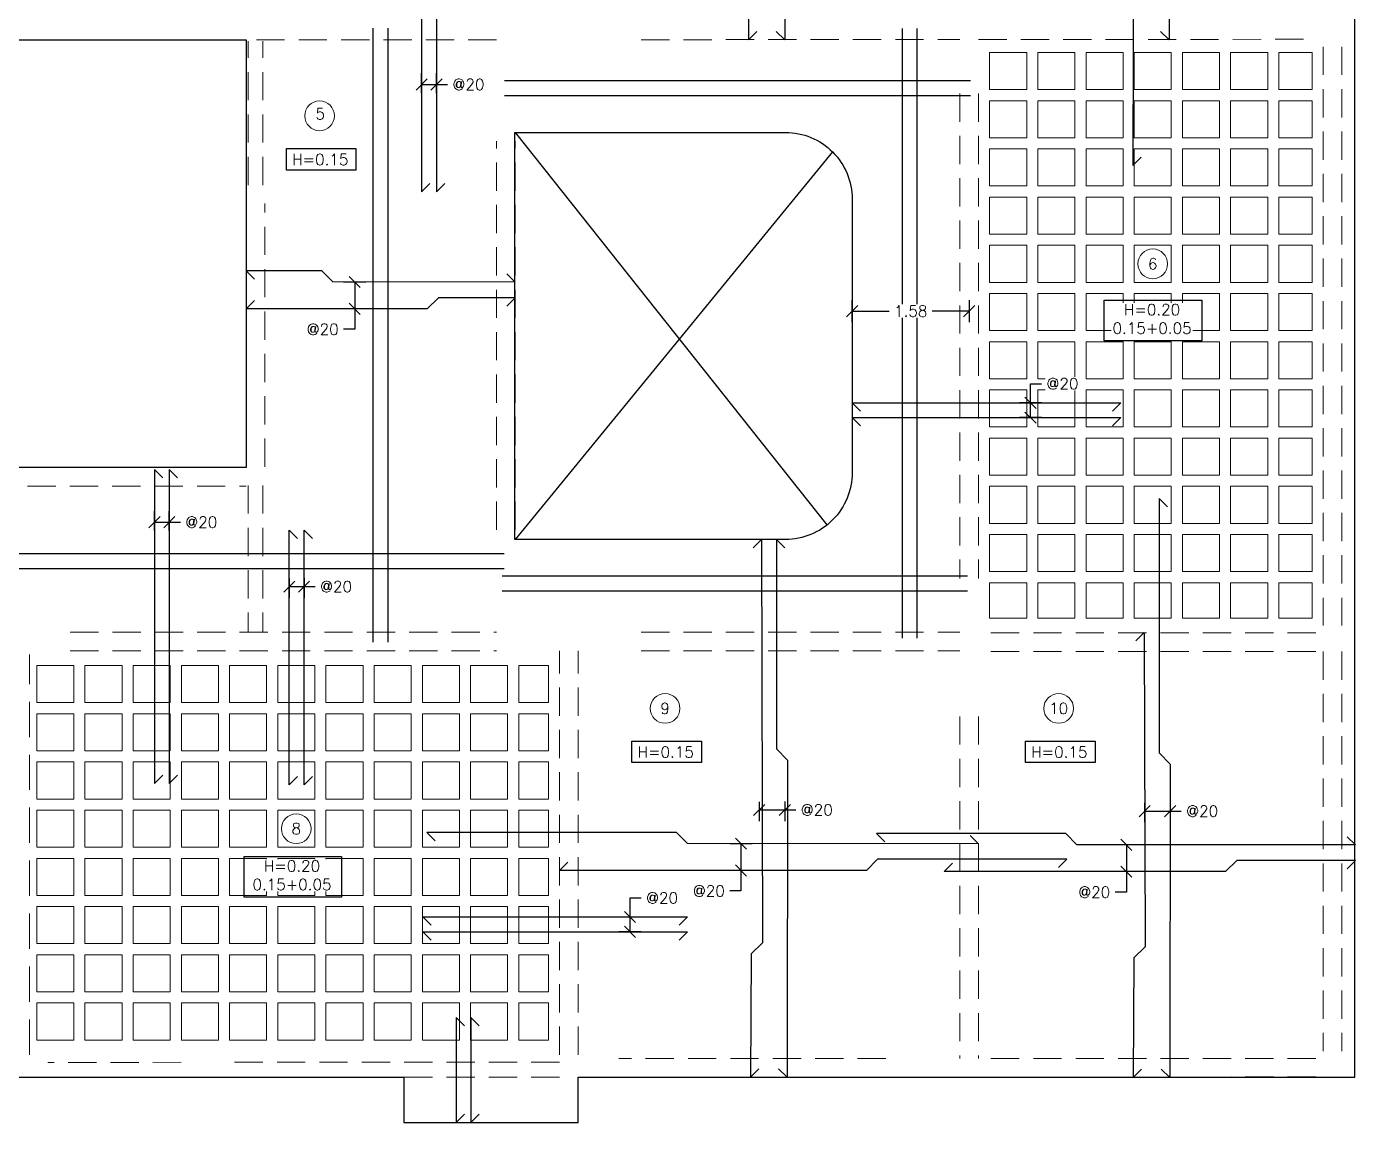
# Model space of a CAD drawing. Header units: metres. Extents: x -44 to 358, y -246 to 48.
# Drawn here: x 34.5 to 52.43, y -40.63 to -25.85 of the extents above; entities that cross this region are included whole.
import ezdxf
from ezdxf.enums import TextEntityAlignment as Align

# ---------------------------------------------------------------- set-up
doc = ezdxf.new("R2010")
doc.units = ezdxf.units.M
doc.header["$LTSCALE"] = 0.3
doc.header["$PDMODE"] = 3
doc.linetypes.add('HIDDEN', pattern=[9.525, 6.35, -3.175])
for name, color, linetype, lineweight in [('0-S-GRID-IDEN', 1, 'Continuous', 9), ('BOVEDILLA', 8, 'Continuous', 5), ('VIGAS', 1, 'HIDDEN', 15)]:
    doc.layers.add(name, color=color, linetype=linetype, lineweight=lineweight)
for name, color, linetype in [('ACERO', 5, 'Continuous'), ('BP', 3, 'Continuous'), ('DIMTEXTO', 4, 'Continuous')]:
    doc.layers.add(name, color=color, linetype=linetype)
doc.styles.add('SMPLEX', font='simplex.shx')
doc.dimstyles.new('DIM-75', dxfattribs={"dimscale": 0.75, "dimtxt": 0.2, "dimasz": 0.2, "dimexe": 0.2, "dimexo": 0.2, "dimgap": 0.1, "dimtad": 0, "dimtih": 1, "dimtoh": 1, "dimzin": 0, "dimdsep": 46, "dimtxsty": 'SMPLEX', "dimblk1": 'OBLIQUE', "dimblk2": 'OBLIQUE', "dimsah": 1, "dimcen": 0.2, "dimclrd": 4, "dimclre": 4, "dimclrt": 4, "dimadec": 0, "dimazin": 0, "dimtfac": 1, "dimtmove": 0, "dimatfit": 3, "dimldrblk": 'OBLIQUE', "dimfxl": 0.2, "dimfxlon": 1, "dimtfill": 1, "dimtolj": 1, "dimtzin": 0, "dimarcsym": 0})

# ---------------------------------------------------------------- blocks, each defined once
blk = doc.blocks.new('_OBLIQUE')
at = {"color": 0, "linetype": 'ByBlock'}
blk.add_line((-0.5, -0.5), (0.5, 0.5), dxfattribs=at)
blk = doc.blocks.new('*D1018')
at = {"layer": 'DEFPOINTS', "color": 0, "transparency": 16777216}
for p in [(48.576, -30.924), (48.043, -31.124), (48.576, -31.124)]:
    blk.add_point(p, dxfattribs=at)
at = {"layer": 'DIMTEXTO', "color": 4, "lineweight": -2, "transparency": 16777216}
for p, q in [((48.043, -30.924), (48.043, -30.667)), ((48.043, -30.667), (48.193, -30.667)), ((48.193, -30.924), (47.893, -30.924)), ((48.043, -31.124), (48.043, -30.924)), ((48.193, -31.124), (47.893, -31.124))]:
    blk.add_line(p, q, dxfattribs=at)
at = {"layer": 'DIMTEXTO', "color": 4, "lineweight": -2, "transparency": 16777216, "xscale": 0.15, "yscale": 0.15, "zscale": 0.15}
for p, rotation in [((48.043, -30.924), 90), ((48.043, -31.124), 270)]:
    blk.add_blockref('_OBLIQUE', p, dxfattribs=dict(at, rotation=rotation))
at = {"layer": 'DIMTEXTO', "color": 4, "transparency": 16777216, "insert": (48.475, -30.667), "char_height": 0.15, "attachment_point": 5, "style": 'SMPLEX', "bg_fill": 3, "box_fill_scale": 1.1, "bg_fill_color": 256, "bg_fill_true_color": 13158600, "bg_fill_transparency": 0}
blk.add_mtext('\\A1;@20', dxfattribs=at)
blk = doc.blocks.new('*D1019')
at = {"layer": 'DEFPOINTS', "color": 0, "transparency": 16777216}
for p in [(36.229, -32.533), (36.229, -32.794), (36.429, -32.798)]:
    blk.add_point(p, dxfattribs=at)
at = {"layer": 'DIMTEXTO', "color": 4, "lineweight": -2, "transparency": 16777216}
for p, q in [((36.229, -32.644), (36.229, -32.383)), ((36.429, -32.648), (36.429, -32.383)), ((36.229, -32.533), (36.429, -32.533)), ((36.429, -32.533), (36.579, -32.533))]:
    blk.add_line(p, q, dxfattribs=at)
at = {"layer": 'DIMTEXTO', "color": 4, "lineweight": -2, "transparency": 16777216, "xscale": 0.15, "yscale": 0.15, "zscale": 0.15, "rotation": 180}
blk.add_blockref('_OBLIQUE', (36.229, -32.533), dxfattribs=at)
at = {"layer": 'DIMTEXTO', "color": 4, "lineweight": -2, "transparency": 16777216, "xscale": 0.15, "yscale": 0.15, "zscale": 0.15}
blk.add_blockref('_OBLIQUE', (36.429, -32.533), dxfattribs=at)
at = {"layer": 'DIMTEXTO', "color": 4, "transparency": 16777216, "insert": (36.861, -32.533), "char_height": 0.15, "attachment_point": 5, "style": 'SMPLEX', "bg_fill": 3, "box_fill_scale": 1.1, "bg_fill_color": 256, "bg_fill_true_color": 13158600, "bg_fill_transparency": 0}
blk.add_mtext('\\A1;@20', dxfattribs=at)
blk = doc.blocks.new('*U1030')
at = {"layer": 'BOVEDILLA'}
blk.add_lwpolyline([(-0.25, -0.25), (0.25, -0.25), (0.25, 0.25), (-0.25, 0.25)], close=True, dxfattribs=at)
blk = doc.blocks.new('*U1031')
at = {"layer": 'BOVEDILLA', "color": 0, "linetype": 'ByBlock', "lineweight": -2, "transparency": 16777216}
for p in [(0, 0), (0.65, 0), (1.3, 0), (1.95, 0), (2.6, 0), (3.25, 0), (3.9, 0), (4.55, 0), (5.2, 0), (5.85, 0), (0, -0.65), (0.65, -0.65), (1.3, -0.65), (1.95, -0.65), (2.6, -0.65), (3.25, -0.65), (3.9, -0.65), (4.55, -0.65), (5.2, -0.65), (5.85, -0.65), (0, -1.3), (0.65, -1.3), (1.3, -1.3), (1.95, -1.3), (2.6, -1.3), (3.25, -1.3), (3.9, -1.3), (4.55, -1.3), (5.2, -1.3), (5.85, -1.3), (0, -1.95), (0.65, -1.95), (1.3, -1.95), (1.95, -1.95), (2.6, -1.95), (3.25, -1.95), (3.9, -1.95), (4.55, -1.95), (5.2, -1.95), (5.85, -1.95), (0, -2.6), (0.65, -2.6), (1.3, -2.6), (1.95, -2.6), (2.6, -2.6), (3.25, -2.6), (3.9, -2.6), (4.55, -2.6), (5.2, -2.6), (5.85, -2.6), (0, -3.25), (0.65, -3.25), (1.3, -3.25), (1.95, -3.25), (2.6, -3.25), (3.25, -3.25), (3.9, -3.25), (4.55, -3.25), (5.2, -3.25), (5.85, -3.25), (0, -3.9), (0.65, -3.9), (1.3, -3.9), (1.95, -3.9), (2.6, -3.9), (3.25, -3.9), (3.9, -3.9), (4.55, -3.9), (5.2, -3.9), (5.85, -3.9), (0, -4.55), (0.65, -4.55), (1.3, -4.55), (1.95, -4.55), (2.6, -4.55), (3.25, -4.55), (3.9, -4.55), (4.55, -4.55), (5.2, -4.55), (5.85, -4.55)]:
    blk.add_blockref('*U1030', p, dxfattribs=at)
blk = doc.blocks.new('*U1032')
at = {"layer": 'BOVEDILLA'}
blk.add_lwpolyline([(-0.2, 0.25), (0.2, 0.25), (0.2, -0.25), (-0.2, -0.25)], close=True, dxfattribs=at)
blk = doc.blocks.new('*U1033')
at = {"layer": 'ACERO', "color": 0, "linetype": 'ByBlock', "lineweight": -2, "transparency": 16777216}
for p in [(0, 0), (0, -0.65), (0, -1.3), (0, -1.95), (0, -2.6), (0, -3.25), (0, -3.9), (0, -4.55)]:
    blk.add_blockref('*U1032', p, dxfattribs=at)
blk = doc.blocks.new('*U1036')
at = {"layer": 'BOVEDILLA'}
blk.add_lwpolyline([(-0.25, -0.25), (0.25, -0.25), (0.25, 0.25), (-0.25, 0.25)], close=True, dxfattribs=at)
blk = doc.blocks.new('*U1037')
at = {"layer": 'BOVEDILLA', "color": 0, "linetype": 'ByBlock', "lineweight": -2, "transparency": 16777216}
for p in [(0, 0), (0.65, 0), (1.3, 0), (1.95, 0), (2.6, 0), (3.25, 0), (0, -0.65), (0.65, -0.65), (1.3, -0.65), (1.95, -0.65), (2.6, -0.65), (3.25, -0.65), (0, -1.3), (0.65, -1.3), (1.3, -1.3), (1.95, -1.3), (2.6, -1.3), (3.25, -1.3), (0, -1.95), (0.65, -1.95), (1.3, -1.95), (1.95, -1.95), (2.6, -1.95), (3.25, -1.95), (0, -2.6), (0.65, -2.6), (1.3, -2.6), (1.95, -2.6), (2.6, -2.6), (3.25, -2.6), (0, -3.25), (0.65, -3.25), (1.3, -3.25), (1.95, -3.25), (2.6, -3.25), (3.25, -3.25), (0, -3.9), (0.65, -3.9), (1.3, -3.9), (1.95, -3.9), (2.6, -3.9), (3.25, -3.9), (0, -4.55), (0.65, -4.55), (1.3, -4.55), (1.95, -4.55), (2.6, -4.55), (3.25, -4.55), (0, -5.2), (0.65, -5.2), (1.3, -5.2), (1.95, -5.2), (2.6, -5.2), (3.25, -5.2), (0, -5.85), (0.65, -5.85), (1.3, -5.85), (1.95, -5.85), (2.6, -5.85), (3.25, -5.85), (0, -6.5), (0.65, -6.5), (1.3, -6.5), (1.95, -6.5), (2.6, -6.5), (3.25, -6.5)]:
    blk.add_blockref('*U1036', p, dxfattribs=at)
blk = doc.blocks.new('*U1038')
at = {"layer": 'BOVEDILLA'}
blk.add_lwpolyline([(-0.225, 0.25), (0.225, 0.25), (0.225, -0.25), (-0.225, -0.25)], close=True, dxfattribs=at)
blk = doc.blocks.new('*U1039')
at = {"layer": 'BOVEDILLA', "color": 0, "linetype": 'ByBlock', "lineweight": -2, "transparency": 16777216}
for p in [(0, 0), (0, -0.65), (0, -1.3), (0, -1.95), (0, -2.6), (0, -3.25), (0, -3.9), (0, -4.55), (0, -5.2), (0, -5.85), (0, -6.5)]:
    blk.add_blockref('*U1038', p, dxfattribs=at)
blk = doc.blocks.new('*U1040')
at = {"layer": 'BOVEDILLA'}
blk.add_lwpolyline([(-0.25, 0.238), (0.25, 0.238), (0.25, -0.238), (-0.25, -0.238)], close=True, dxfattribs=at)
blk = doc.blocks.new('*U1041')
at = {"layer": 'BOVEDILLA', "color": 0, "linetype": 'ByBlock', "lineweight": -2, "transparency": 16777216}
for p in [(0, 0), (0.65, 0), (1.3, 0), (1.95, 0), (2.6, 0), (3.25, 0)]:
    blk.add_blockref('*U1040', p, dxfattribs=at)
blk = doc.blocks.new('*D1163')
at = {"layer": 'DEFPOINTS', "color": 0, "transparency": 16777216}
for p in [(43.176, -37.858), (42.643, -38.058), (43.176, -38.058)]:
    blk.add_point(p, dxfattribs=at)
at = {"layer": 'DIMTEXTO', "color": 4, "lineweight": -2, "transparency": 16777216}
for p, q in [((42.643, -37.858), (42.643, -37.601)), ((42.643, -37.601), (42.793, -37.601)), ((42.793, -37.858), (42.493, -37.858)), ((42.643, -38.058), (42.643, -37.858)), ((42.793, -38.058), (42.493, -38.058))]:
    blk.add_line(p, q, dxfattribs=at)
at = {"layer": 'DIMTEXTO', "color": 4, "lineweight": -2, "transparency": 16777216, "xscale": 0.15, "yscale": 0.15, "zscale": 0.15}
for p, rotation in [((42.643, -37.858), 90), ((42.643, -38.058), 270)]:
    blk.add_blockref('_OBLIQUE', p, dxfattribs=dict(at, rotation=rotation))
at = {"layer": 'DIMTEXTO', "color": 4, "transparency": 16777216, "insert": (43.075, -37.601), "char_height": 0.15, "attachment_point": 5, "style": 'SMPLEX', "bg_fill": 3, "box_fill_scale": 1.1, "bg_fill_color": 256, "bg_fill_true_color": 13158600, "bg_fill_transparency": 0}
blk.add_mtext('\\A1;@20', dxfattribs=at)
blk = doc.blocks.new('*D1166')
at = {"layer": 'DEFPOINTS', "color": 0, "transparency": 16777216}
for p in [(39.832, -26.631), (39.832, -26.893), (40.032, -26.897)]:
    blk.add_point(p, dxfattribs=at)
at = {"layer": 'DIMTEXTO', "color": 4, "lineweight": -2, "transparency": 16777216}
for p, q in [((39.832, -26.743), (39.832, -26.481)), ((40.032, -26.747), (40.032, -26.481)), ((39.832, -26.631), (40.032, -26.631)), ((40.032, -26.631), (40.182, -26.631))]:
    blk.add_line(p, q, dxfattribs=at)
at = {"layer": 'DIMTEXTO', "color": 4, "lineweight": -2, "transparency": 16777216, "xscale": 0.15, "yscale": 0.15, "zscale": 0.15, "rotation": 180}
blk.add_blockref('_OBLIQUE', (39.832, -26.631), dxfattribs=at)
at = {"layer": 'DIMTEXTO', "color": 4, "lineweight": -2, "transparency": 16777216, "xscale": 0.15, "yscale": 0.15, "zscale": 0.15}
blk.add_blockref('_OBLIQUE', (40.032, -26.631), dxfattribs=at)
at = {"layer": 'DIMTEXTO', "color": 4, "transparency": 16777216, "insert": (40.464, -26.631), "char_height": 0.15, "attachment_point": 5, "style": 'SMPLEX', "bg_fill": 3, "box_fill_scale": 1.1, "bg_fill_color": 256, "bg_fill_true_color": 13158600, "bg_fill_transparency": 0}
blk.add_mtext('\\A1;@20', dxfattribs=at)
blk = doc.blocks.new('*D1167')
at = {"layer": 'DEFPOINTS', "color": 0, "transparency": 16777216}
for p in [(38.047, -33.141), (38.247, -33.136), (38.047, -33.402)]:
    blk.add_point(p, dxfattribs=at)
at = {"layer": 'DIMTEXTO', "color": 4, "lineweight": -2, "transparency": 16777216}
for p, q in [((38.047, -33.291), (38.047, -33.552)), ((38.247, -33.286), (38.247, -33.552)), ((38.047, -33.402), (38.247, -33.402)), ((38.247, -33.402), (38.397, -33.402))]:
    blk.add_line(p, q, dxfattribs=at)
at = {"layer": 'DIMTEXTO', "color": 4, "lineweight": -2, "transparency": 16777216, "xscale": 0.15, "yscale": 0.15, "zscale": 0.15, "rotation": 180}
blk.add_blockref('_OBLIQUE', (38.047, -33.402), dxfattribs=at)
at = {"layer": 'DIMTEXTO', "color": 4, "lineweight": -2, "transparency": 16777216, "xscale": 0.15, "yscale": 0.15, "zscale": 0.15}
blk.add_blockref('_OBLIQUE', (38.247, -33.402), dxfattribs=at)
at = {"layer": 'DIMTEXTO', "color": 4, "transparency": 16777216, "insert": (38.679, -33.402), "char_height": 0.15, "attachment_point": 5, "style": 'SMPLEX', "bg_fill": 3, "box_fill_scale": 1.1, "bg_fill_color": 256, "bg_fill_true_color": 13158600, "bg_fill_transparency": 0}
blk.add_mtext('\\A1;@20', dxfattribs=at)
blk = doc.blocks.new('*D1175')
at = {"layer": 'DEFPOINTS', "color": 0, "transparency": 16777216}
for p in [(50.767, -36.884), (49.336, -37.246), (50.767, -37.246)]:
    blk.add_point(p, dxfattribs=at)
at = {"layer": 'DIMTEXTO', "color": 4, "lineweight": -2, "transparency": 16777216}
for p, q in [((49.486, -36.884), (49.186, -36.884)), ((49.336, -36.884), (49.336, -37.246)), ((49.486, -37.246), (49.186, -37.246)), ((49.336, -37.246), (49.336, -37.523)), ((49.336, -37.523), (49.186, -37.523))]:
    blk.add_line(p, q, dxfattribs=at)
at = {"layer": 'DIMTEXTO', "color": 4, "lineweight": -2, "transparency": 16777216, "xscale": 0.15, "yscale": 0.15, "zscale": 0.15}
for p, rotation in [((49.336, -36.884), 90), ((49.336, -37.246), 270)]:
    blk.add_blockref('_OBLIQUE', p, dxfattribs=dict(at, rotation=rotation))
at = {"layer": 'DIMTEXTO', "color": 4, "transparency": 16777216, "insert": (48.903, -37.523), "char_height": 0.15, "attachment_point": 5, "style": 'SMPLEX', "bg_fill": 3, "box_fill_scale": 1.1, "bg_fill_color": 256, "bg_fill_true_color": 13158600, "bg_fill_transparency": 0}
blk.add_mtext('\\A1;@20', dxfattribs=at)
blk = doc.blocks.new('*D1176')
at = {"layer": 'DEFPOINTS', "color": 0, "transparency": 16777216}
for p in [(49.582, -36.169), (49.927, -36.164), (49.582, -36.43)]:
    blk.add_point(p, dxfattribs=at)
at = {"layer": 'DIMTEXTO', "color": 4, "lineweight": -2, "transparency": 16777216}
for p, q in [((49.582, -36.319), (49.582, -36.58)), ((49.927, -36.314), (49.927, -36.58)), ((49.582, -36.43), (49.927, -36.43)), ((49.927, -36.43), (50.077, -36.43))]:
    blk.add_line(p, q, dxfattribs=at)
at = {"layer": 'DIMTEXTO', "color": 4, "lineweight": -2, "transparency": 16777216, "xscale": 0.15, "yscale": 0.15, "zscale": 0.15, "rotation": 180}
blk.add_blockref('_OBLIQUE', (49.582, -36.43), dxfattribs=at)
at = {"layer": 'DIMTEXTO', "color": 4, "lineweight": -2, "transparency": 16777216, "xscale": 0.15, "yscale": 0.15, "zscale": 0.15}
blk.add_blockref('_OBLIQUE', (49.927, -36.43), dxfattribs=at)
at = {"layer": 'DIMTEXTO', "color": 4, "transparency": 16777216, "insert": (50.359, -36.43), "char_height": 0.15, "attachment_point": 5, "style": 'SMPLEX', "bg_fill": 3, "box_fill_scale": 1.1, "bg_fill_color": 256, "bg_fill_true_color": 13158600, "bg_fill_transparency": 0}
blk.add_mtext('\\A1;@20', dxfattribs=at)
blk = doc.blocks.new('*D1177')
at = {"layer": 'DEFPOINTS', "color": 0, "transparency": 16777216}
for p in [(45.57, -36.869), (44.138, -37.23), (45.57, -37.23)]:
    blk.add_point(p, dxfattribs=at)
at = {"layer": 'DIMTEXTO', "color": 4, "lineweight": -2, "transparency": 16777216}
for p, q in [((44.288, -36.869), (43.988, -36.869)), ((44.138, -36.869), (44.138, -37.23)), ((44.288, -37.23), (43.988, -37.23)), ((44.138, -37.23), (44.138, -37.507)), ((44.138, -37.507), (43.988, -37.507))]:
    blk.add_line(p, q, dxfattribs=at)
at = {"layer": 'DIMTEXTO', "color": 4, "lineweight": -2, "transparency": 16777216, "xscale": 0.15, "yscale": 0.15, "zscale": 0.15}
for p, rotation in [((44.138, -36.869), 90), ((44.138, -37.23), 270)]:
    blk.add_blockref('_OBLIQUE', p, dxfattribs=dict(at, rotation=rotation))
at = {"layer": 'DIMTEXTO', "color": 4, "transparency": 16777216, "insert": (43.706, -37.507), "char_height": 0.15, "attachment_point": 5, "style": 'SMPLEX', "bg_fill": 3, "box_fill_scale": 1.1, "bg_fill_color": 256, "bg_fill_true_color": 13158600, "bg_fill_transparency": 0}
blk.add_mtext('\\A1;@20', dxfattribs=at)
blk = doc.blocks.new('*D1178')
at = {"layer": 'DEFPOINTS', "color": 0, "transparency": 16777216}
for p in [(44.385, -36.153), (44.73, -36.148), (44.385, -36.414)]:
    blk.add_point(p, dxfattribs=at)
at = {"layer": 'DIMTEXTO', "color": 4, "lineweight": -2, "transparency": 16777216}
for p, q in [((44.385, -36.303), (44.385, -36.564)), ((44.73, -36.298), (44.73, -36.564)), ((44.385, -36.414), (44.73, -36.414)), ((44.73, -36.414), (44.88, -36.414))]:
    blk.add_line(p, q, dxfattribs=at)
at = {"layer": 'DIMTEXTO', "color": 4, "lineweight": -2, "transparency": 16777216, "xscale": 0.15, "yscale": 0.15, "zscale": 0.15, "rotation": 180}
blk.add_blockref('_OBLIQUE', (44.385, -36.414), dxfattribs=at)
at = {"layer": 'DIMTEXTO', "color": 4, "lineweight": -2, "transparency": 16777216, "xscale": 0.15, "yscale": 0.15, "zscale": 0.15}
blk.add_blockref('_OBLIQUE', (44.73, -36.414), dxfattribs=at)
at = {"layer": 'DIMTEXTO', "color": 4, "transparency": 16777216, "insert": (45.162, -36.414), "char_height": 0.15, "attachment_point": 5, "style": 'SMPLEX', "bg_fill": 3, "box_fill_scale": 1.1, "bg_fill_color": 256, "bg_fill_true_color": 13158600, "bg_fill_transparency": 0}
blk.add_mtext('\\A1;@20', dxfattribs=at)
blk = doc.blocks.new('*D1183')
at = {"layer": 'DEFPOINTS', "color": 0, "transparency": 16777216}
for p in [(39.765, -29.295), (38.93, -29.656), (39.765, -29.656)]:
    blk.add_point(p, dxfattribs=at)
at = {"layer": 'DIMTEXTO', "color": 4, "lineweight": -2, "transparency": 16777216}
for p, q in [((39.08, -29.295), (38.78, -29.295)), ((38.93, -29.295), (38.93, -29.656)), ((39.08, -29.656), (38.78, -29.656)), ((38.93, -29.656), (38.93, -29.933)), ((38.93, -29.933), (38.78, -29.933))]:
    blk.add_line(p, q, dxfattribs=at)
at = {"layer": 'DIMTEXTO', "color": 4, "lineweight": -2, "transparency": 16777216, "xscale": 0.15, "yscale": 0.15, "zscale": 0.15}
for p, rotation in [((38.93, -29.295), 90), ((38.93, -29.656), 270)]:
    blk.add_blockref('_OBLIQUE', p, dxfattribs=dict(at, rotation=rotation))
at = {"layer": 'DIMTEXTO', "color": 4, "transparency": 16777216, "insert": (38.498, -29.933), "char_height": 0.15, "attachment_point": 5, "style": 'SMPLEX', "bg_fill": 3, "box_fill_scale": 1.1, "bg_fill_color": 256, "bg_fill_true_color": 13158600, "bg_fill_transparency": 0}
blk.add_mtext('\\A1;@20', dxfattribs=at)
blk = doc.blocks.new('*D1198')
at = {"layer": 'DEFPOINTS', "color": 0, "transparency": 16777216}
for p in [(47.217, -18.574), (45.638, -29.688), (45.638, -30.283)]:
    blk.add_point(p, dxfattribs=at)
at = {"layer": 'DIMTEXTO', "color": 4, "lineweight": -2, "transparency": 16777216}
for p, q in [((45.638, -29.838), (45.638, -29.538)), ((47.217, -29.538), (47.217, -29.838)), ((45.638, -29.688), (46.138, -29.688)), ((47.217, -29.688), (46.717, -29.688))]:
    blk.add_line(p, q, dxfattribs=at)
at = {"layer": 'DIMTEXTO', "color": 4, "lineweight": -2, "transparency": 16777216, "xscale": 0.15, "yscale": 0.15, "zscale": 0.15, "rotation": 180}
blk.add_blockref('_OBLIQUE', (45.638, -29.688), dxfattribs=at)
at = {"layer": 'DIMTEXTO', "color": 4, "lineweight": -2, "transparency": 16777216, "xscale": 0.15, "yscale": 0.15, "zscale": 0.15}
blk.add_blockref('_OBLIQUE', (47.217, -29.688), dxfattribs=at)
at = {"layer": 'DIMTEXTO', "color": 4, "transparency": 16777216, "insert": (46.428, -29.688), "char_height": 0.15, "attachment_point": 5, "style": 'SMPLEX', "bg_fill": 3, "box_fill_scale": 1.1, "bg_fill_color": 256, "bg_fill_true_color": 13158600, "bg_fill_transparency": 0}
blk.add_mtext('\\A1;1.58', dxfattribs=at)

msp = doc.modelspace()

# ---------------------------------------------------------------- linework, layer by layer
at = {"layer": '0-S-GRID-IDEN'}
for centre in [(38.4566574, -27.0540263), (49.6921014, -29.0500829), (43.1154458, -35.0445058), (48.4233308, -35.0445058), (38.141985, -36.6668185)]:
    msp.add_circle(centre, 0.20025, dxfattribs=at)
at = {"layer": 'ACERO', "ltscale": 0.2}
for p, q in [((39.1794143, -34.15105), (39.1794143, -25.8735373)), ((39.3794143, -34.15105), (39.3794143, -25.8735373)), ((46.3164424, -34.0980794), (46.3164424, -25.8778664)), ((46.5164424, -34.0980794), (46.5164424, -25.8778664)), ((47.2340586, -26.5831575), (40.948562, -26.5831575)), ((47.2340586, -26.7831575), (40.948562, -26.7831575)), ((40.945485, -32.9620935), (28.783966, -32.9620935)), ((40.945485, -33.1620935), (28.783966, -33.1620935)), ((40.9193849, -33.2576397), (47.1946014, -33.2576397)), ((40.9193849, -33.4576397), (47.1946014, -33.4576397))]:
    msp.add_line(p, q, dxfattribs=at)
at = {"layer": 'ACERO'}
for points in [[(44.27588, -20.1393921), (44.388497, -20.0273958), (44.3996098, -24.2648889), (44.2491959, -24.4144737), (44.2405883, -26.0277424), (44.3533988, -25.9155538)], [(44.7013199, -20.1405514), (44.5891313, -20.0277409), (44.5904119, -21.6524569), (44.7399968, -21.8028709), (44.7321676, -26.0277409), (44.6157169, -25.9148026)], [(49.4578897, -20.1404574), (49.5705068, -20.0284611), (49.5816196, -24.2659542), (49.4312056, -24.4155391), (49.422598, -27.7223289), (49.5354085, -27.6101402)], [(49.8833297, -20.1416167), (49.771141, -20.0288062), (49.7724217, -21.6535223), (49.9220065, -21.8039363), (49.9141774, -26.0288062), (49.7977266, -25.915868)], [(39.9447148, -24.5152409), (39.8322147, -24.402741), (39.8322147, -28.0803231), (39.9447147, -27.9678231)], [(40.1447148, -24.5152408), (40.0322148, -24.4027409), (40.0322148, -28.0803231), (40.1447147, -27.9678231)], [(40.9796779, -29.1857897), (41.091985, -29.2963149), (38.6341895, -29.2938178), (38.4841895, -29.1438178), (37.466985, -29.1438385), (37.579485, -29.2563385)], [(40.979485, -29.6188546), (41.091985, -29.5063546), (40.0586306, -29.5064), (39.9086306, -29.6564), (37.466985, -29.6564594), (37.579485, -29.5439594)], [(45.7507684, -31.0360864), (45.6382684, -30.9235863), (49.2598754, -30.9235863), (49.1473754, -31.0360863)], [(45.7507683, -31.2360863), (45.6382683, -31.1235863), (49.2598753, -31.1235863), (49.1473753, -31.2360862)], [(36.3411352, -31.9347797), (36.2286351, -31.8222798), (36.2286351, -36.0579037), (36.3411351, -35.9454037)], [(36.5411352, -31.9347797), (36.4286351, -31.8222797), (36.4286351, -36.0579036), (36.5411351, -35.9454036)], [(49.8898822, -32.3287504), (49.7776935, -32.2159399), (49.7789742, -35.6459167), (49.928559, -35.7963307), (49.9207299, -40.0212007), (49.8042791, -39.9082624)], [(38.1595486, -35.9638637), (38.0470485, -36.0763636), (38.0470485, -32.6418686), (38.1595485, -32.7543687)], [(38.3595486, -35.9638638), (38.2470485, -36.0763637), (38.2470485, -32.6418686), (38.3595485, -32.7543687)], [(44.3040508, -32.8788148), (44.4166679, -32.7668185), (44.4277807, -38.204139), (44.2773667, -38.3537239), (44.2686668, -40.01682), (44.3814773, -39.9046314)], [(44.7294907, -32.8799741), (44.6173021, -32.7671636), (44.6185828, -35.5917071), (44.7681676, -35.7421211), (44.7602461, -40.0168185), (44.6437954, -39.9038803)], [(49.4644422, -34.1328519), (49.5770593, -34.0208556), (49.5881721, -38.2583487), (49.4377581, -38.4079335), (49.4291505, -40.0212022), (49.541961, -39.9090136)], [(47.2296779, -36.7594484), (47.341985, -36.8699736), (43.4177788, -36.8674575), (43.2677788, -36.7174575), (39.9024915, -36.7175555), (40.0149915, -36.8300555)], [(52.3130501, -36.7752199), (52.4253572, -36.8857451), (48.6689291, -36.8832729), (48.5189291, -36.7332729), (45.9644046, -36.7333387), (46.0769046, -36.8458387)], [(48.4212203, -37.192399), (48.5337203, -37.079899), (45.9821294, -37.0800406), (45.8321294, -37.2300406), (41.691985, -37.2301304), (41.804485, -37.1176304)], [(52.3128572, -37.2082848), (52.4253572, -37.0957848), (50.8240547, -37.0958551), (50.6740547, -37.2458551), (46.8805472, -37.2459458), (46.9930472, -37.1334458)], [(39.9622883, -37.9700336), (39.8497883, -37.8575335), (43.4177612, -37.8575335), (43.3052611, -37.9700335)], [(39.9622882, -38.1700335), (39.8497882, -38.0575335), (43.4177611, -38.0575335), (43.305261, -38.1700334)], [(40.408892, -39.326645), (40.2963919, -39.214145), (40.2963919, -40.6277409), (40.4088919, -40.5152408)], [(40.608892, -39.3266449), (40.496392, -39.2141449), (40.496392, -40.6277408), (40.6088919, -40.5152408)]]:
    msp.add_lwpolyline(points, dxfattribs=at)
at = {"layer": 'BOVEDILLA'}
msp.add_lwpolyline([(51.3921014, -33.3500829), (51.8419818, -33.3500829), (51.8419818, -33.8268185), (51.3921014, -33.8268185)], close=True, dxfattribs=at)
at = {"layer": 'BP', "color": 8, "ltscale": 0.2}
for p, q in [((41.091985, -27.2777409), (45.2981522, -32.5714675)), ((45.3746645, -27.5413448), (41.091985, -32.7668185))]:
    msp.add_line(p, q, dxfattribs=at)
at = {"layer": 'BP', "ltscale": 0.2}
msp.add_lwpolyline([(30.4773219, -20.0277409), (26.3916806, -20.0277409), (26.3916806, -26.0277409), (37.466985, -26.0277409), (37.466985, -31.7972797), (28.6947566, -31.7972797), (28.691985, -34.2168185), (34.291985, -34.2168185), (34.291985, -40.0168185), (39.5919851, -40.0168185), (39.5919851, -40.6277409), (41.9419851, -40.6277409), (41.9419851, -40.0168185), (52.4188047, -40.0168185), (52.4188047, -19.9509213), (47.2719851, -19.9509213), (47.2719851, -20.0277409)], dxfattribs=at)
msp.add_lwpolyline([(41.0882684, -27.2777409), (44.7382684, -27.2777409, -0.4142135624), (45.6382684, -28.1777409), (45.6382684, -31.8668185, -0.4142135624), (44.7382684, -32.7668185), (41.0882684, -32.7668185), (41.0882684, -27.2777409)], format="xyb", dxfattribs=at)
at = {"layer": 'DIMTEXTO', "color": 4}
for points in [[(49.0379669, -29.5404553), (50.3524832, -29.5404553), (50.3524833, -30.0880907), (49.0379669, -30.0880907)], [(37.4390753, -37.0422408), (38.7535917, -37.0422408), (38.7535917, -37.5898762), (37.4390753, -37.5898762)]]:
    msp.add_lwpolyline(points, close=True, dxfattribs=at)
at = {"layer": 'VIGAS', "ltscale": 0.2}
for p, q in [((40.841985, -26.0277409), (31.0926319, -26.0277409)), ((37.491985, -27.9874403), (37.491985, -26.0485269)), ((37.691985, -27.9874403), (37.691985, -26.0485269)), ((42.7921437, -26.0277408), (47.0921437, -26.0250102)), ((47.3421014, -26.0248642), (51.892135, -26.0221336)), ((51.9919816, -26.1221337), (51.991985, -33.9268186)), ((52.2419816, -26.1221336), (52.241985, -33.9268185)), ((47.091985, -26.7522797), (47.091985, -33.2922797)), ((47.341985, -26.7522797), (47.341985, -33.2922797)), ((40.841985, -32.6368185), (40.841985, -27.3968185)), ((41.091985, -32.6368185), (41.091985, -27.3968185)), ((37.466985, -31.7874403), (37.466985, -28.2374403)), ((37.716985, -31.7874403), (37.716985, -28.2374403)), ((34.516985, -31.7972797), (37.466985, -31.7972797)), ((34.516985, -32.0472797), (37.466985, -32.0472797)), ((37.491985, -32.0374403), (37.491985, -34.0168185)), ((37.691985, -32.0374403), (37.691985, -34.0168185)), ((35.091985, -34.0168185), (40.841985, -34.0168185)), ((42.791985, -34.0168185), (47.091985, -34.0168185)), ((51.891985, -34.0268185), (47.341985, -34.0268185)), ((35.091985, -34.2668185), (40.841985, -34.2668185)), ((41.691985, -39.7168185), (41.691985, -34.2668185)), ((41.941985, -39.7168185), (41.941985, -34.2668185)), ((42.791985, -34.2668185), (47.091985, -34.2668185)), ((51.891985, -34.2768185), (47.341985, -34.2768185)), ((51.991985, -34.2768185), (51.991985, -39.6646878)), ((52.241985, -34.2768185), (52.241985, -39.6646878)), ((47.091985, -35.1522734), (47.0918679, -39.7668122)), ((47.341985, -35.1522797), (47.3418679, -39.7668185)), ((46.0915289, -39.7668185), (42.491985, -39.7668185)), ((51.8918679, -39.7646878), (47.3418679, -39.7668185)), ((36.589287, -39.816819), (34.7892964, -39.820924)), ((41.691985, -39.8168185), (37.1897431, -39.8168185)), ((36.5897431, -40.0168185), (34.7897525, -40.0209235)), ((41.691985, -40.0168185), (37.1897431, -40.0168185)), ((46.0915289, -40.0168185), (42.491985, -40.0168185)), ((51.891985, -40.0146878), (47.341985, -40.0168185))]:
    msp.add_line(p, q, dxfattribs=at)
at = {"layer": 'VIGAS', "ltscale": 0.25}
msp.add_line((34.541985, -39.7168185), (34.541985, -34.3168185), dxfattribs=at)

# ---------------------------------------------------------------- block references
at = {"layer": 'ACERO'}
msp.add_blockref('*U1033', (41.341985, -34.7168185), dxfattribs=at)
at = {"layer": 'BOVEDILLA'}
for name, p in [('*U1037', (47.7421014, -26.4500829)), ('*U1039', (51.6170416, -26.4500829)), ('*U1041', (47.7421014, -33.5884507)), ('*U1031', (34.891985, -34.7168185))]:
    msp.add_blockref(name, p, dxfattribs=at)

# ---------------------------------------------------------------- texts
at = {"layer": 'DIMTEXTO', "style": 'SMPLEX'}
for s, p in [('5', (38.4643256, -27.0272871)), ('6', (49.6921014, -29.0500829)), ('9', (43.1154458, -35.0445058)), ('10', (48.4233308, -35.0445058)), ('8', (38.141985, -36.6668185))]:
    msp.add_text(s, height=0.15, dxfattribs=at).set_placement(p, align=Align.MIDDLE_CENTER)

# ---------------------------------------------------------------- next in the draw order: texts
at = {"layer": 'DIMTEXTO', "color": 4, "char_height": 0.15, "attachment_point": 5, "rotation": 0.00000001, "style": 'SMPLEX', "bg_fill": 3, "box_fill_scale": 1.1, "bg_fill_color": 256, "bg_fill_true_color": 13158600, "bg_fill_transparency": 0}
for s, insert in [('\\A1;H=0.15', (38.4660251, -27.6432138)), ('\\A1;H=0.20\\P0.15+0.05', (49.6829648, -29.7932)), ('\\A1;H=0.15', (43.1248135, -35.6336934)), ('\\A1;H=0.15', (48.4326985, -35.6336934)), ('\\A1;H=0.20\\P0.15+0.05', (38.0840732, -37.2949855))]:
    msp.add_mtext(s, dxfattribs=dict(at, insert=insert))

# ---------------------------------------------------------------- next in the draw order: dimensions: what is measured, and where the dimension line sits
at = {"layer": 'DIMTEXTO'}
dim = msp.add_linear_dim(base=(45.6382684, -29.6877773), p1=(47.216985, -18.5736114), p2=(45.6382684, -30.2831924), dimstyle='DIM-75', dxfattribs=at)
dim.commit()
dim.dimension.update_dxf_attribs({"geometry": '*D1198', "text_midpoint": (46.4276267, -29.6877773)})
for base, p1, p2, angle, picture, middle in [((39.8322147, -26.6313742), (40.0322148, -26.8971408), (39.8322147, -26.8930817), 359.99997427, '*D1166', (40.4643576, -26.6313742)), ((38.9303788, -29.6563145), (39.7645648, -29.294891), (39.7645682, -29.6563145), 89.99997427, '*D1183', (38.4982359, -29.933071)), ((48.0432991, -31.1235863), (48.5764199, -30.9235863), (48.5764198, -31.1235863), 89.99997427, '*D1018', (48.475442, -30.6666184)), ((36.2286351, -32.5326056), (36.4286351, -32.7983722), (36.2286351, -32.7943131), 359.99997427, '*D1019', (36.860778, -32.5326056)), ((38.0470485, -33.4022628), (38.2470485, -33.1364962), (38.0470485, -33.1405553), 0.00002573, '*D1167', (38.6791914, -33.4022628)), ((44.3847948, -36.4142167), (44.7296282, -36.1484501), (44.3847948, -36.1528891), 0.00002573, '*D1178', (45.161771, -36.4142167)), ((49.5823189, -36.4300133), (49.9271523, -36.1642467), (49.5823189, -36.1686856), 0.00002573, '*D1176', (50.3592952, -36.4300133)), ((44.1380079, -37.2300218), (45.5698488, -36.8685982), (45.5698523, -37.2300218), 89.99997427, '*D1177', (43.705865, -37.5067782)), ((49.335532, -37.2458183), (50.767373, -36.8843948), (50.7673764, -37.2458183), 89.99997427, '*D1175', (48.9033892, -37.5225747)), ((42.6432991, -38.0575335), (43.1764199, -37.8575335), (43.1764198, -38.0575335), 89.99997427, '*D1163', (43.075442, -37.6005656))]:
    dim = msp.add_linear_dim(base=base, p1=p1, p2=p2, angle=angle, text='@20', dimstyle='DIM-75', dxfattribs=at)
    dim.commit()
    dim.dimension.update_dxf_attribs({"geometry": picture, "text_midpoint": middle, "dimtype": 160})

# ---------------------------------------------------------------- next in the draw order: linework, layer by layer
at = {"layer": 'DIMTEXTO', "color": 4}
for points in [[(38.0099077, -27.4944605), (38.9466631, -27.4944605), (38.9466631, -27.7856874), (38.0099077, -27.7856874)], [(42.6686961, -35.48494), (43.6054515, -35.48494), (43.6054515, -35.7761669), (42.6686961, -35.7761669)], [(47.9765811, -35.48494), (48.9133365, -35.48494), (48.9133365, -35.7761669), (47.9765811, -35.7761669)]]:
    msp.add_lwpolyline(points, close=True, dxfattribs=at)

doc.saveas('drawing.dxf')
